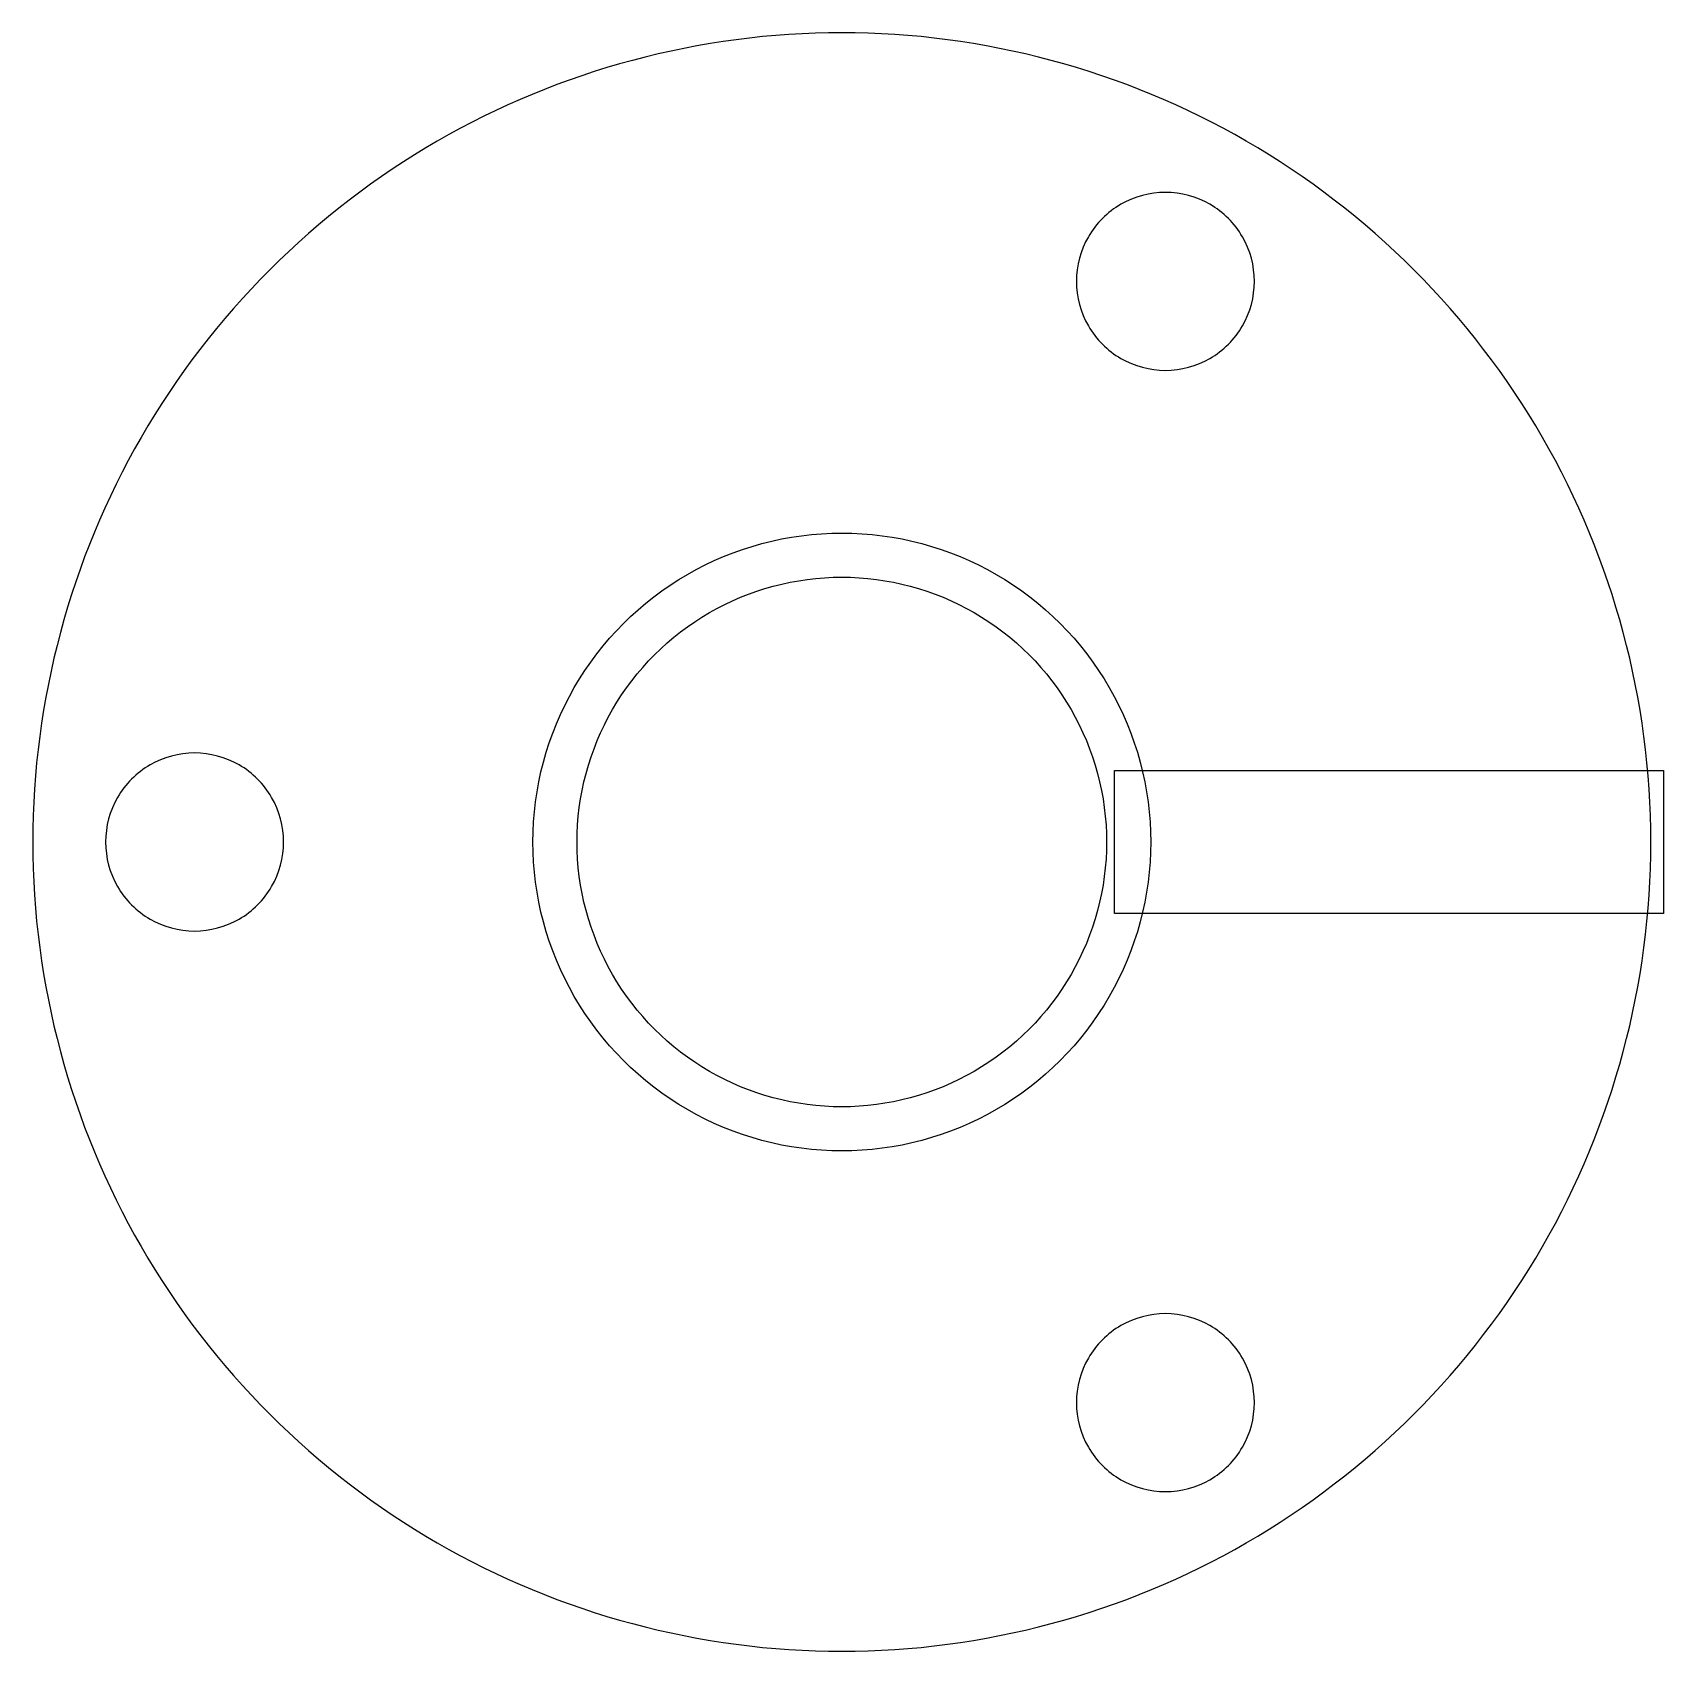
# Model space of a CAD drawing. Extents: x 571.4 to 626.9, y 421.4 to 476.5.
import ezdxf

# ---------------------------------------------------------------- set-up
doc = ezdxf.new("R2010")
doc.units = 0
doc.layers.get('0').update_dxf_attribs({"linetype": 'CONTINUOUS'})

msp = doc.modelspace()

# ---------------------------------------------------------------- linework, layer by layer
at = {"color": 0}
for p, q in [((608.222639, 446.518974), (608.222639, 451.378095)), ((608.222639, 451.378095), (626.874676, 451.378095)), ((626.874676, 451.378095), (626.874676, 446.518974)), ((626.874676, 446.518974), (608.222639, 446.518974))]:
    msp.add_line(p, q, dxfattribs=at)
for points in [[(598.948534, 476.448534), (594.147764, 476.453779), (589.353501, 475.16916), (585.198534, 472.764233)], [(612.698534, 472.764233), (608.543568, 475.16916), (603.749304, 476.453779), (598.948534, 476.448534)], [(585.198534, 472.764233), (581.038323, 470.36839), (577.528678, 466.858746), (575.132836, 462.698534)], [(622.764233, 462.698534), (620.36839, 466.858746), (616.858746, 470.36839), (612.698534, 472.764233)], [(575.132836, 462.698534), (572.727908, 458.543568), (571.443289, 453.749304), (571.448534, 448.948534)], [(626.448534, 448.948534), (626.453779, 453.749304), (625.16916, 458.543568), (622.764233, 462.698534)], [(593.698647, 458.041606), (595.285054, 458.959831), (597.115552, 459.450312), (598.948534, 459.448309)], [(598.948534, 459.448309), (600.781516, 459.450312), (602.612014, 458.959831), (604.198422, 458.041606)], [(589.855462, 454.198422), (590.770219, 455.786832), (592.110236, 457.126849), (593.698647, 458.041606)], [(604.198422, 458.041606), (605.786832, 457.126849), (607.126849, 455.786832), (608.041606, 454.198422)], [(588.448759, 448.948534), (588.446757, 450.781516), (588.937237, 452.612014), (589.855462, 454.198422)], [(608.041606, 454.198422), (608.959831, 452.612014), (609.450312, 450.781516), (609.448309, 448.948534)], [(571.448534, 448.948534), (571.443289, 444.147764), (572.727908, 439.353501), (575.132836, 435.198534)], [(589.855462, 443.698647), (588.937237, 445.285054), (588.446757, 447.115552), (588.448759, 448.948534)], [(609.448309, 448.948534), (609.450312, 447.115552), (608.959831, 445.285054), (608.041606, 443.698647)], [(622.764233, 435.198534), (625.16916, 439.353501), (626.453779, 444.147764), (626.448534, 448.948534)], [(593.698647, 439.855462), (592.110236, 440.770219), (590.770219, 442.110236), (589.855462, 443.698647)], [(608.041606, 443.698647), (607.126849, 442.110236), (605.786832, 440.770219), (604.198422, 439.855462)], [(598.948534, 438.448759), (597.115552, 438.446757), (595.285054, 438.937237), (593.698647, 439.855462)], [(604.198422, 439.855462), (602.612014, 438.937237), (600.781516, 438.446757), (598.948534, 438.448759)], [(575.132836, 435.198534), (577.528678, 431.038323), (581.038323, 427.528678), (585.198534, 425.132836)], [(612.698534, 425.132836), (616.858746, 427.528678), (620.36839, 431.038323), (622.764233, 435.198534)], [(585.198534, 425.132836), (589.353501, 422.727908), (594.147764, 421.443289), (598.948534, 421.448534)], [(598.948534, 421.448534), (603.749304, 421.443289), (608.543568, 422.727908), (612.698534, 425.132836)]]:
    msp.add_open_spline(points, degree=3, dxfattribs=at)
at = {"color": 7}
for points in [[(608.436034, 470.62082), (607.978411, 470.357277), (607.59235, 469.971216), (607.328807, 469.513593)], [(609.948534, 471.026093), (609.42045, 471.02667), (608.893081, 470.885362), (608.436034, 470.62082)], [(611.461034, 470.62082), (611.003988, 470.885362), (610.476619, 471.02667), (609.948534, 471.026093)], [(612.568261, 469.513593), (612.304718, 469.971216), (611.918658, 470.357277), (611.461034, 470.62082)], [(607.328807, 469.513593), (607.064265, 469.056547), (606.922957, 468.529178), (606.923534, 468.001093)], [(612.973534, 468.001093), (612.974111, 468.529178), (612.832803, 469.056547), (612.568261, 469.513593)], [(606.923534, 468.001093), (606.922957, 467.473008), (607.064265, 466.945639), (607.328807, 466.488593)], [(612.568261, 466.488593), (612.832803, 466.945639), (612.974111, 467.473008), (612.973534, 468.001093)], [(607.328807, 466.488593), (607.59235, 466.03097), (607.978411, 465.644909), (608.436034, 465.381366)], [(611.461034, 465.381366), (611.918658, 465.644909), (612.304718, 466.03097), (612.568261, 466.488593)], [(608.436034, 465.381366), (608.893081, 465.116824), (609.42045, 464.975516), (609.948534, 464.976093)], [(609.948534, 464.976093), (610.476619, 464.975516), (611.003988, 465.116824), (611.461034, 465.381366)], [(594.448631, 456.742596), (595.808409, 457.529646), (597.377407, 457.950058), (598.948534, 457.948341)], [(598.948534, 457.948341), (600.519662, 457.950058), (602.08866, 457.529646), (603.448438, 456.742596)], [(591.154473, 453.448438), (591.93855, 454.809932), (593.087136, 455.958519), (594.448631, 456.742596)], [(603.448438, 456.742596), (604.809932, 455.958519), (605.958519, 454.809932), (606.742596, 453.448438)], [(589.948727, 448.948534), (589.947011, 450.519662), (590.367422, 452.08866), (591.154473, 453.448438)], [(606.742596, 453.448438), (607.529646, 452.08866), (607.950058, 450.519662), (607.948341, 448.948534)], [(576.948534, 451.973534), (576.42045, 451.974111), (575.893081, 451.832803), (575.436034, 451.568261)], [(578.461034, 451.568261), (578.003988, 451.832803), (577.476619, 451.974111), (576.948534, 451.973534)], [(575.436034, 451.568261), (574.978411, 451.304718), (574.59235, 450.918658), (574.328807, 450.461034)], [(579.568261, 450.461034), (579.304718, 450.918658), (578.918658, 451.304718), (578.461034, 451.568261)], [(574.328807, 450.461034), (574.064265, 450.003988), (573.922957, 449.476619), (573.923534, 448.948534)], [(579.973534, 448.948534), (579.974111, 449.476619), (579.832803, 450.003988), (579.568261, 450.461034)], [(573.923534, 448.948534), (573.922957, 448.42045), (574.064265, 447.893081), (574.328807, 447.436034)], [(579.568261, 447.436034), (579.832803, 447.893081), (579.974111, 448.42045), (579.973534, 448.948534)], [(591.154473, 444.448631), (590.367422, 445.808409), (589.947011, 447.377407), (589.948727, 448.948534)], [(607.948341, 448.948534), (607.950058, 447.377407), (607.529646, 445.808409), (606.742596, 444.448631)], [(574.328807, 447.436034), (574.59235, 446.978411), (574.978411, 446.59235), (575.436034, 446.328807)], [(578.461034, 446.328807), (578.918658, 446.59235), (579.304718, 446.978411), (579.568261, 447.436034)], [(575.436034, 446.328807), (575.893081, 446.064265), (576.42045, 445.922957), (576.948534, 445.923534)], [(576.948534, 445.923534), (577.476619, 445.922957), (578.003988, 446.064265), (578.461034, 446.328807)], [(594.448631, 441.154473), (593.087136, 441.93855), (591.93855, 443.087136), (591.154473, 444.448631)], [(606.742596, 444.448631), (605.958519, 443.087136), (604.809932, 441.93855), (603.448438, 441.154473)], [(598.948534, 439.948727), (597.377407, 439.947011), (595.808409, 440.367422), (594.448631, 441.154473)], [(603.448438, 441.154473), (602.08866, 440.367422), (600.519662, 439.947011), (598.948534, 439.948727)], [(609.948534, 432.920975), (609.42045, 432.921552), (608.893081, 432.780244), (608.436034, 432.515702)], [(611.461034, 432.515702), (611.003988, 432.780244), (610.476619, 432.921552), (609.948534, 432.920975)], [(608.436034, 432.515702), (607.978411, 432.25216), (607.59235, 431.866099), (607.328807, 431.408475)], [(612.568261, 431.408475), (612.304718, 431.866099), (611.918658, 432.25216), (611.461034, 432.515702)], [(607.328807, 431.408475), (607.064265, 430.951429), (606.922957, 430.42406), (606.923534, 429.895975)], [(612.973534, 429.895975), (612.974111, 430.42406), (612.832803, 430.951429), (612.568261, 431.408475)], [(606.923534, 429.895975), (606.922957, 429.367891), (607.064265, 428.840522), (607.328807, 428.383475)], [(612.568261, 428.383475), (612.832803, 428.840522), (612.974111, 429.367891), (612.973534, 429.895975)], [(607.328807, 428.383475), (607.59235, 427.925852), (607.978411, 427.539791), (608.436034, 427.276249)], [(611.461034, 427.276249), (611.918658, 427.539791), (612.304718, 427.925852), (612.568261, 428.383475)], [(608.436034, 427.276249), (608.893081, 427.011706), (609.42045, 426.870398), (609.948534, 426.870975)], [(609.948534, 426.870975), (610.476619, 426.870398), (611.003988, 427.011706), (611.461034, 427.276249)]]:
    msp.add_open_spline(points, degree=3, dxfattribs=at)

doc.saveas('drawing.dxf')
